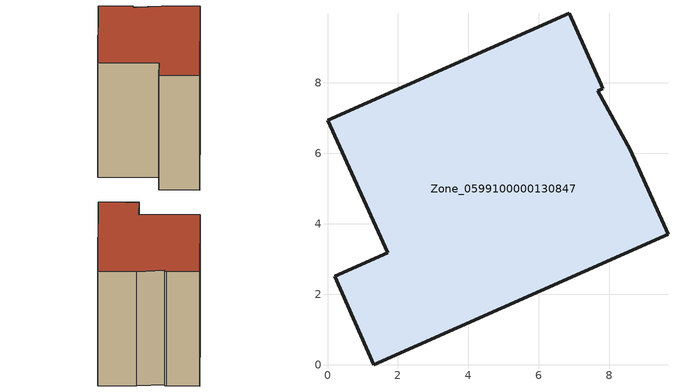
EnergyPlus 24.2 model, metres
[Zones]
Zone_0599100000130847
 floor ground (C_G): 0.21,2.52 1.71,3.18 0,6.94 6.86,9.98 7.77,7.94 7.8,7.84 7.67,7.78 8.59,6.1 9.66,3.71 1.31,0 z3.37
 wall outside (C_F): 1.71,3.18 0.21,2.52 1.31,0 9.66,3.71 8.59,6.1 7.67,7.78 7.8,7.84 7.77,7.94 6.86,9.98 0,6.94 1.71,3.18 z3.37:12.3
 roof outside (C_R): 7.8,7.84 7.77,7.94 6.86,9.98 0,6.94 1.71,3.18 0.21,2.52 1.31,0 9.66,3.71 8.59,6.1 7.67,7.78 z12.3
[BUILDING]
Pand.0599100000130847: North Axis=0; Terrain=City; Loads Convergence Tolerance Value=0.04; Temperature Convergence Tolerance Value=0.4; Solar Distribution=FullExterior; Maximum Number of Warmup Days=25; Minimum Number of Warmup Days=1
[Site:Location]
Rotterdam.The.Hague.AP_ZH_NLD Design_Conditions: Latitude=51.96; Longitude=4.45; Time Zone=1; Elevation=-4.5
[SITE:GROUNDTEMPERATURE:BUILDINGSURFACE]
18, 18, 18, 18, 18, 18, 18, 18, 18, 18, 18, 18
[MATERIAL] Thermal Absorptance=0.9; Solar Absorptance=0.7; Visible Absorptance=0.7
Name | Roughness | Thickness | Conductivity | Density | Specific Heat
G.TI.1946 | MediumSmooth | 0.15 | 1 | 540 | 1210
F.TI.1946 | Rough | 0.3 | 0.857143 | 1920 | 840
R.TI.1946 | MediumRough | 0.2 | 0.1 | 1500 | 1000
[CONSTRUCTION]
C_G: G.TI.1946
C_F: F.TI.1946
C_R: R.TI.1946
[ZONE]
Zone_0599100000130847: Type=1; Multiplier=1; Ceiling Height=Autocalculate; Volume=Autocalculate; Floor Area=autocalculate; Part of Total Floor Area=Yes
[ZONEINFILTRATION:DESIGNFLOWRATE]
Infil_Zone_0599100000130847: Zone or ZoneList or Space or SpaceList=Zone_0599100000130847; Schedule=AlwaysOn; Design Flow Rate Calculation Method=Flow/Area; Flow Rate per Floor Area=0.003; Constant Term Coefficient=1; Temperature Term Coefficient=0; Velocity Term Coefficient=0; Velocity Squared Term Coefficient=0
[HVACTEMPLATE:ZONE:IDEALLOADSAIRSYSTEM]
Zone_0599100000130847: Maximum Heating Supply Air Temperature=50; Minimum Cooling Supply Air Temperature=13; Maximum Heating Supply Air Humidity Ratio=0.0156; Minimum Cooling Supply Air Humidity Ratio=0.0077; Heating Limit=NoLimit; Cooling Limit=NoLimit; Dehumidification Control Type=ConstantSensibleHeatRatio; Cooling Sensible Heat Ratio=0.7; Dehumidification Setpoint=60; Humidification Control Type=None; Humidification Setpoint=30; Outdoor Air Method=None; Outdoor Air Flow Rate per Person=0.00944; Outdoor Air Flow Rate per Zone Floor Area=0; Outdoor Air Flow Rate per Zone=0; Demand Controlled Ventilation Type=None; Outdoor Air Economizer Type=NoEconomizer; Heat Recovery Type=None; Sensible Heat Recovery Effectiveness=0.7; Latent Heat Recovery Effectiveness=0.65
[ZONECONTROL:THERMOSTAT]
ThermostatControl_Zone_0599100000130847: Zone or ZoneList=Zone_0599100000130847; Control Type Schedule=DualSetpointControlType; Control 1=Thermostat_Zone_0599100000130847; Temperature Difference Between Cutout And Setpoint=0
[THERMOSTATSETPOINT:DUALSETPOINT]
Thermostat_Zone_0599100000130847: Heating Setpoint Temperature Schedule=HeatingSetpoint_Zone_0599100000130847; Cooling Setpoint Temperature Schedule=CoolingSetpoint_Zone_0599100000130847
[SCHEDULE:COMPACT]
HeatingSetpoint_Zone_0599100000130847: Through: 12/31, For: AllDays, Until: 24:00, 21
CoolingSetpoint_Zone_0599100000130847: Through: 12/31, For: AllDays, Until: 24:00, 24
DualSetpointControlType: Through: 12/31, For: AllDays, Until: 24:00, 4
AlwaysOn: Through: 12/31, For: AllDays, Until: 24:00, 1
